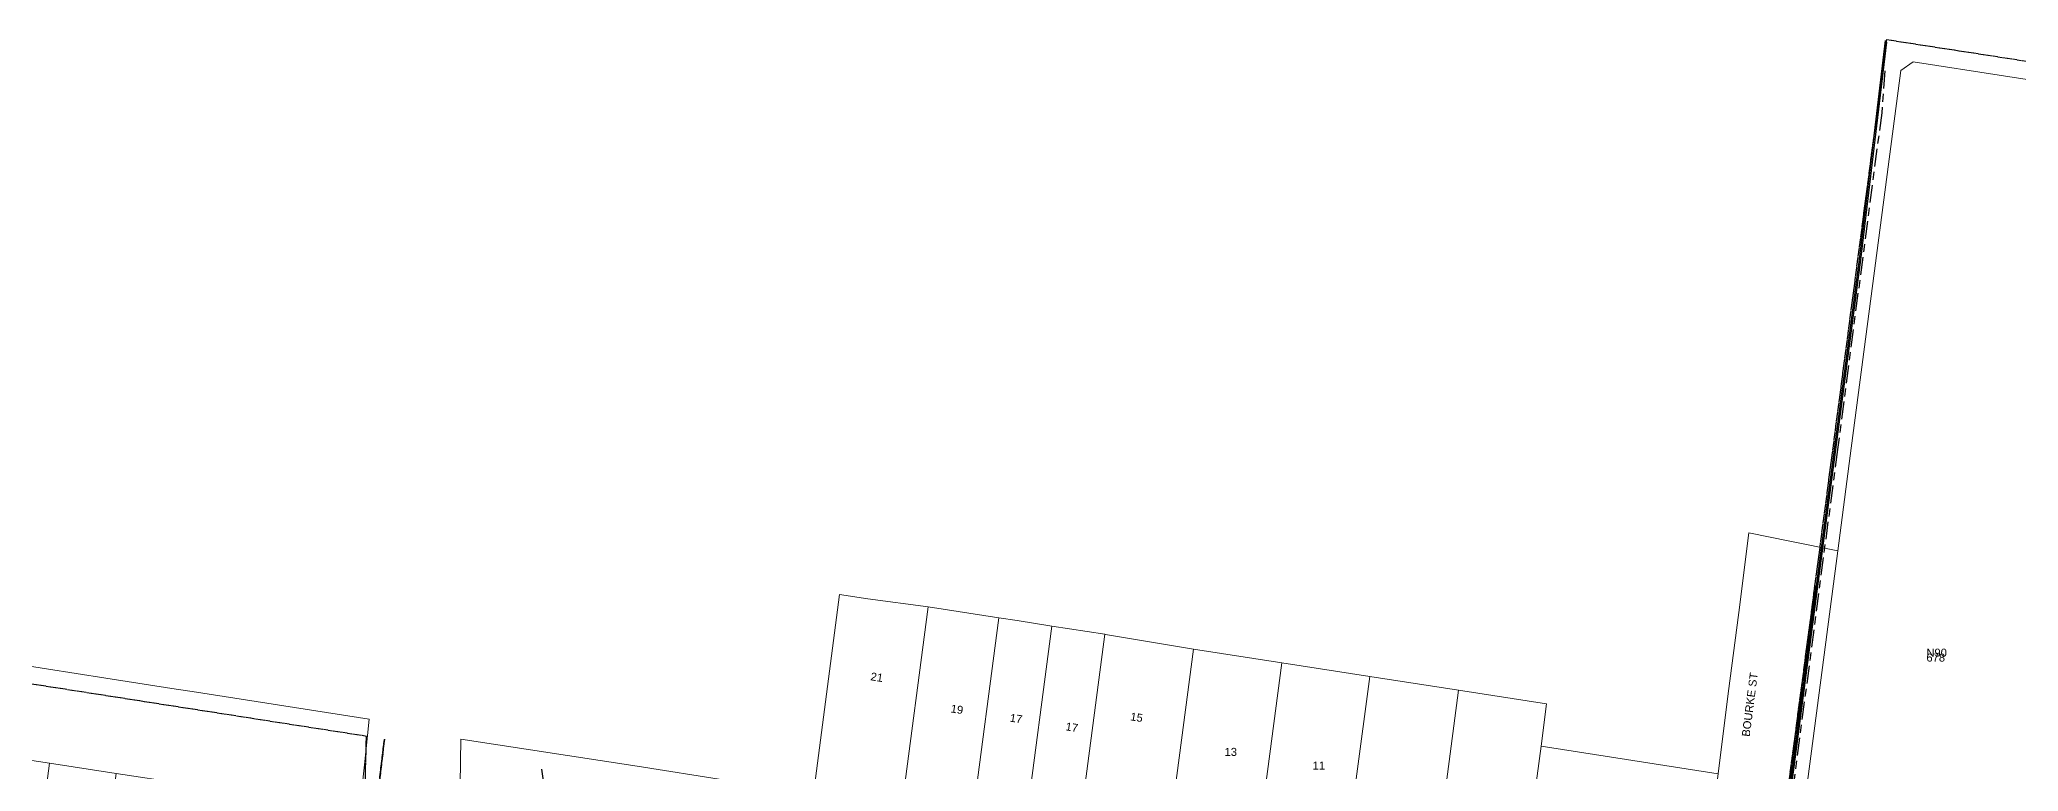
# Model space of a CAD drawing. Header units: metres. Extents: x 307654 to 309013, y 6251411 to 6251903.
# Drawn here: x 307893.4 to 308338.6, y 6251738.3 to 6251903.2 of the extents above; entities that cross this region are included whole.
import ezdxf

# ---------------------------------------------------------------- set-up
doc = ezdxf.new("R2010")
doc.units = ezdxf.units.M
doc.linetypes.add('Cable Exist OH', pattern=[1, 1, 0])
doc.linetypes.add('Cable Exist UG', pattern=[8.2, 4, -1.2, 1.8, -1.2])
doc.layers.add('Cadastre Land Parcels_SP_EXT', color=9, linetype='Continuous', lineweight=5)
doc.layers.add('Cadastre Roads_SP_EXT', color=9, linetype='Continuous', lineweight=5)
for name, color, linetype in [('Mains_HV_EXT', 7, 'Continuous'), ('Mains_LV_EXT', 7, 'Continuous'), ('Mains_SL_EXT', 7, 'Continuous'), ('Mains_TR_EXT', 7, 'Continuous'), ('Services_SP_EXT', 7, 'Continuous')]:
    doc.layers.add(name, color=color, linetype=linetype)
doc.styles.get("Standard").update_dxf_attribs({"font": 'arial.ttf'})
doc.linetypes.add('Cable E OH', pattern='A,9.4,["E",Standard,S=1.7,R=0,X=0,Y=-1],0', length=9.4)
doc.linetypes.add('Cable P UG', pattern='A,6,-0.5,["P",Standard,S=1.7,R=0,X=0.5,Y=-1],-2.9', length=9.4)

msp = doc.modelspace()

# ---------------------------------------------------------------- linework, layer by layer
at = {"layer": 'Cadastre Land Parcels_SP_EXT', "linetype": 'Continuous'}
msp.add_lwpolyline([(308497.82, 6251869.78), (308314.95, 6251898.12), (308312.19, 6251896.2), (308300.78, 6251809.41), (308297.97, 6251788.03), (308286.34, 6251699.51), (308283.58, 6251678.55), (308283.49, 6251677.87), (308282.48, 6251670.15), (308273.23, 6251599.73), (308270.71, 6251580.56), (308255.18, 6251462.38), (308300.59, 6251456.21), (308294.49, 6251410.92), (308317.57, 6251424.9), (308335.7, 6251434.17), (308347.15, 6251440.96)], dxfattribs=at)
for points in [[(308093.33, 6251775.4), (308079.76, 6251777.17), (308073.4, 6251778.14), (308067.54, 6251733.29), (308087.4, 6251730.34), (308093.33, 6251775.4)], [(308109.23, 6251772.92), (308093.33, 6251775.4), (308087.4, 6251730.34), (308103.31, 6251727.86), (308109.23, 6251772.92)], [(308115.24, 6251726), (308121.15, 6251771.06), (308113.35, 6251772.28), (308109.23, 6251772.92), (308103.31, 6251727.86), (308107.37, 6251727.23), (308115.24, 6251726)], [(308133.09, 6251769.2), (308121.15, 6251771.06), (308115.24, 6251726), (308127.17, 6251724.14), (308133.09, 6251769.2)], [(308153.04, 6251765.83), (308133.23, 6251769.17), (308133.09, 6251769.2), (308127.17, 6251724.14), (308147.14, 6251720.9), (308153.04, 6251765.83)], [(308166.98, 6251717.81), (308172.95, 6251762.75), (308153.04, 6251765.83), (308147.14, 6251720.9), (308166.98, 6251717.81)], [(308186.73, 6251714.73), (308192.71, 6251759.69), (308172.95, 6251762.75), (308166.98, 6251717.81), (308186.73, 6251714.73)], [(308206.79, 6251711.61), (308209.99, 6251736), (308212.68, 6251756.59), (308192.71, 6251759.69), (308186.73, 6251714.73), (308206.79, 6251711.61)], [(308226.51, 6251708.54), (308228.78, 6251725.61), (308231.22, 6251743.98), (308232.45, 6251753.55), (308212.68, 6251756.59), (308209.99, 6251736), (308206.79, 6251711.61), (308226.51, 6251708.54)], [(308271.06, 6251737.79), (308231.22, 6251743.98), (308228.78, 6251725.61), (308268.74, 6251719.73), (308271.06, 6251737.79)], [(307895.66, 6251740.18), (307880.78, 6251742.46), (307872.5, 6251678.51), (307887.36, 6251676.35), (307895.66, 6251740.18)], [(307910.67, 6251737.87), (307895.66, 6251740.18), (307887.36, 6251676.35), (307902.43, 6251674.15), (307910.67, 6251737.87)]]:
    msp.add_lwpolyline(points, close=True, dxfattribs=at)
at = {"layer": 'Cadastre Roads_SP_EXT', "linetype": 'Continuous'}
msp.add_lwpolyline([(308297.97, 6251788.03), (308287.21, 6251790.21), (308277.98, 6251792.07), (308275.69, 6251774.08), (308273.36, 6251755.88), (308271.06, 6251737.79), (308268.74, 6251719.73), (308266.48, 6251702.31), (308276.67, 6251700.87), (308286.34, 6251699.51), (308297.97, 6251788.03)], close=True, dxfattribs=at)
for points in [[(307880.78, 6251742.46), (307895.66, 6251740.18), (307910.67, 6251737.87), (307925.58, 6251735.58), (307965.42, 6251729.5), (307966.51, 6251739.83), (307967.6, 6251750.09), (307927.81, 6251756.3), (307924.18, 6251756.88), (307908.39, 6251759.33), (307888.36, 6251762.44)], [(308047.77, 6251736.37), (308027.85, 6251739.47), (308027.85, 6251739.47), (307988.18, 6251745.62), (307988.04, 6251735.44)]]:
    msp.add_lwpolyline(points, dxfattribs=at)
at = {"layer": 'Mains_HV_EXT', "linetype": 'Cable P UG'}
msp.add_lwpolyline([(308308.65, 6251902.95), (308302.8, 6251853.6), (308293.15, 6251780.06), (308285.18, 6251719.33), (308273.58, 6251630.98), (308264.07, 6251558.65), (308252.1, 6251467.56), (308246.88, 6251426.78), (308256.18, 6251425.91)], dxfattribs=at)
at = {"layer": 'Mains_HV_EXT', "linetype": 'Cable E OH'}
msp.add_lwpolyline([(308308.91, 6251902.6), (308303.1, 6251853.56), (308293.45, 6251780.03), (308285.48, 6251719.29), (308273.87, 6251630.95), (308264.37, 6251558.61), (308252.4, 6251467.52), (308247.22, 6251427.05), (308256.21, 6251426.21)], dxfattribs=at)
at = {"layer": 'Mains_HV_EXT', "linetype": 'Cable Exist OH'}
for points in [[(308251.8, 6251467.6), (308263.77, 6251558.69), (308273.28, 6251631.02), (308273.21, 6251631.18), (308292.85, 6251780.1), (308309.01, 6251903.16), (308860.78, 6251817.65)], [(307965.86, 6251701.9), (307966.98, 6251746.22), (307899.17, 6251756.81), (307673.49, 6251792.27), (307677.38, 6251821.27)]]:
    msp.add_lwpolyline(points, dxfattribs=at)
at = {"layer": 'Mains_HV_EXT', "linetype": 'Cable Exist UG'}
msp.add_lwpolyline([(308308.56, 6251896.09), (308307.86, 6251886.65), (308307.86, 6251886.65), (308297.91, 6251810.83), (308294.72, 6251786.5), (308294.72, 6251786.5), (308283.35, 6251699.9), (308283.19, 6251698.72), (308280.4, 6251693.53), (308280.4, 6251693.53), (308278.61, 6251679.15), (308278.52, 6251678.47), (308277.51, 6251670.75), (308268.26, 6251600.38), (308265.74, 6251581.21), (308257.19, 6251516.18), (308254.58, 6251511.63), (308254.58, 6251511.63), (308249.25, 6251471.09), (308246.94, 6251469.08), (308245.99, 6251461.5), (308268.37, 6251452.16)], dxfattribs=at)
at = {"layer": 'Mains_LV_EXT', "linetype": 'Cable Exist OH'}
msp.add_lwpolyline([(307971.02, 6251745.59), (307965.86, 6251701.9)], dxfattribs=at)
at = {"layer": 'Mains_SL_EXT', "linetype": 'Cable Exist OH'}
msp.add_lwpolyline([(307965.86, 6251701.9), (307971.02, 6251745.59)], dxfattribs=at)
at = {"layer": 'Mains_TR_EXT', "linetype": 'Cable Exist OH'}
msp.add_lwpolyline([(308292.85, 6251780.1), (308284.88, 6251719.37)], dxfattribs=at)
at = {"layer": 'Services_SP_EXT'}
msp.add_lwpolyline([(308008.25, 6251726.2), (308006.46, 6251738.83)], dxfattribs=at)

# ---------------------------------------------------------------- texts
at = {"layer": 'Cadastre Land Parcels_SP_EXT'}
for s, rotation, p in [('21', 351.1499, (308080.29, 6251758.87)), ('19', 351.15, (308098.32, 6251751.63)), ('17', 351.15, (308111.61, 6251749.56)), ('17', 351.15, (308124.16, 6251747.6)), ('15', 351.1492, (308138.73, 6251749.85))]:
    msp.add_text(s, height=1.8, rotation=rotation, dxfattribs=at).set_placement(p)
for s, p in [('13', (308160.03, 6251741.82)), ('11', (308179.84, 6251738.74))]:
    msp.add_text(s, height=1.8, dxfattribs=at).set_placement(p)
at = {"layer": 'Cadastre Roads_SP_EXT'}
msp.add_text('BOURKE ST', height=1.8, rotation=82.6136, dxfattribs=at).set_placement((308278.15, 6251746.05))
at = {"layer": 'Mains_HV_EXT'}
for s, p in [('678', (308317.92, 6251763.06)), ('N90', (308317.92, 6251764.17))]:
    msp.add_text(s, height=1.8, dxfattribs=at).set_placement(p)

doc.saveas('drawing.dxf')
